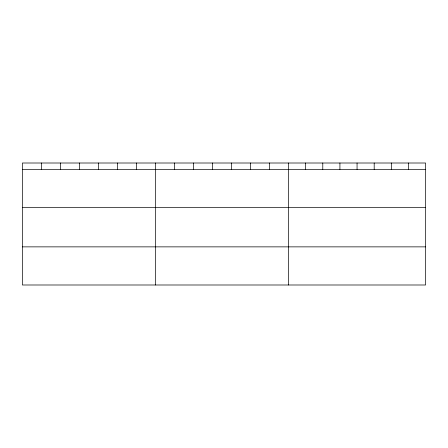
<?xml version="1.0" encoding="UTF-8"?>
<svg xmlns="http://www.w3.org/2000/svg" width="448" height="448" viewBox="0 0 448 448"><rect width="100%" height="100%" fill="white"/><g stroke="black" fill="none" stroke-linecap="round" stroke-linejoin="round"><path stroke-width="0.67" d="M425.6 207.57L425.6 163.005L22.4 163.005L22.4 284.995L425.6 284.995L425.6 207.57L22.4 207.57M22.4 169.434L425.6 169.434M22.4 246.865L425.6 246.865M408.464 163.005L408.464 169.434M391.328 163.005L391.328 169.434M374.192 163.005L374.192 169.434M357.056 163.005L357.056 169.434M339.92 163.005L339.92 169.434M322.784 163.005L322.784 169.434M305.648 163.005L305.648 169.434M288.512 163.005L288.512 284.995M269.506 163.005L269.506 169.434M250.494 163.005L250.494 169.434M231.487 163.005L231.487 169.434M212.481 163.005L212.481 169.434M193.474 163.005L193.474 169.434M174.462 163.005L174.462 169.434M155.456 163.005L155.456 284.995M136.45 163.005L136.45 169.434M117.438 163.005L117.438 169.434M98.431 163.005L98.431 169.434M79.425 163.005L79.425 169.434M60.418 163.005L60.418 169.434M41.406 163.005L41.406 169.434"/></g></svg>
